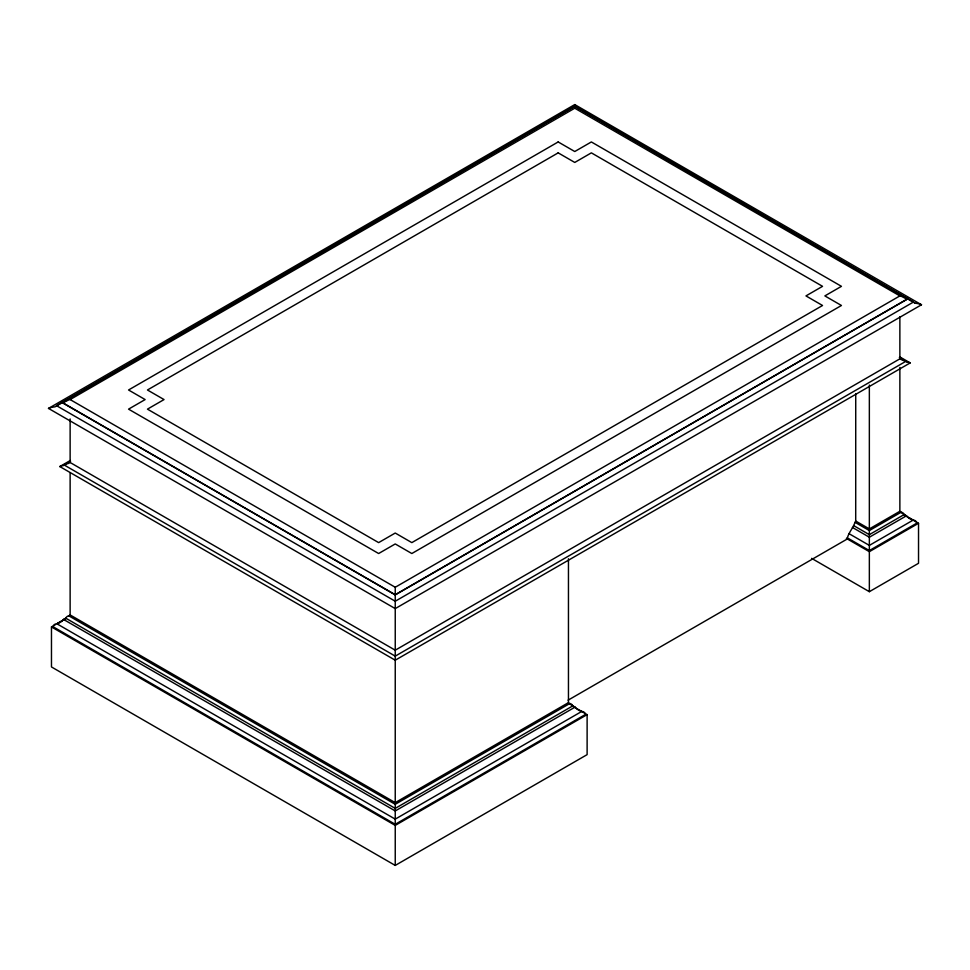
<?xml version="1.0" encoding="UTF-8"?>
<svg xmlns="http://www.w3.org/2000/svg" width="970" height="970" viewBox="0 0 970 970"><rect width="100%" height="100%" fill="white"/><g stroke="black" fill="none" stroke-linecap="round" stroke-linejoin="round"><path stroke-width="1.45" d="M901.239 512.754L906.477 515.785A12.913 10.537 0 0 0 913.158 520.102A3.456 2.825 0 0 1 916.601 523.279L869.35 550.56L847.368 537.877C848.871 532.324 853.2 527.838 855.043 522.309A1.746 1.006 -60 0 0 855.71 521.06L855.734 393.856M70.131 418.931L70.131 462.496L68.312 463.49A3.953 3.237 0 0 1 67.463 463.575L65.111 464.957A2.486 2.037 0 0 1 64.117 464.969L63.123 465.588M906.877 361.931A2.801 2.279 0 0 0 907.908 362.053L910.199 362.901L395.239 660.206L59.8 466.558L62.092 465.709A2.801 2.279 0 0 0 63.123 465.588M48.5 408.418L574.761 104.578L921.5 304.774L395.239 608.602L48.5 408.418A17.399 14.21 0 0 1 54.975 406.854L574.761 106.36L915.025 303.186M908.09 298.627L395.239 594.719L61.91 402.283A7.978 6.511 0 0 0 64.226 402.186L68.955 399.798A4.086 3.346 0 0 1 70.131 399.567L574.761 108.216L899.869 295.911A4.086 3.346 0 0 1 901.045 296.153L905.774 298.542A7.978 6.511 0 0 0 908.09 298.627L395.239 594.901L61.91 402.453L56.49 405.654L395.239 601.23L913.51 302.01L574.761 106.191L61.91 402.453M59.8 466.558L70.301 460.495M70.64 461.199L64.117 464.969L395.239 656.132L905.883 361.313L906.877 361.931M66.13 617.926L63.523 619.43A12.913 10.537 0 0 1 56.842 623.759A3.456 2.825 0 0 0 53.398 626.935L395.239 824.294L585.189 714.623A3.456 2.825 0 0 0 581.733 711.446A12.913 10.537 0 0 1 575.064 707.118L569.863 704.111M65.972 618.484L56.842 623.759L395.239 819.129L581.733 711.446L574.143 707.057M580.739 710.937L587.117 714.623L587.117 754.636L395.239 865.422L51.471 666.948L51.471 626.935L55.387 624.668M57.994 623.164L61.91 620.909M70.131 399.567L395.239 587.262L899.869 295.911M899.869 316.79L899.869 358.839L395.239 650.191L70.131 462.496M568.093 700.17L846.398 539.49L847.368 537.877M568.456 558.781L568.456 702.632L395.239 802.639L70.131 614.944L70.131 472.608M899.869 367.448L899.869 511.287L869.35 528.917L855.734 521.048M569.814 703.505L395.239 804.3L68.773 615.817A3.941 3.213 0 0 0 65.863 618.229A1.952 1.588 0 0 1 63.523 619.43L395.239 810.944L575.064 707.118A1.952 1.588 0 0 1 572.724 705.918A3.941 3.213 0 0 0 569.814 703.505A2.122 1.734 0 0 1 568.456 702.632M852.424 527.45L869.35 537.222L906.477 515.785A1.952 1.588 0 0 1 904.137 514.585A3.941 3.213 0 0 0 901.227 512.16L869.35 530.566L855.043 522.309M572.724 705.918L395.239 808.386L65.863 618.229M904.137 514.585L869.35 534.664L853.6 525.57M51.471 626.935L395.239 825.397L587.117 714.623M846.398 538.423L869.35 551.675L918.529 523.279L918.529 563.291L869.35 591.688L811.611 558.356M899.711 356.851L910.199 362.901M899.348 357.53L905.883 361.313A2.486 2.037 0 0 1 904.889 361.313L902.536 359.918A3.953 3.237 0 0 1 901.688 359.846L899.869 358.839M903.967 514.803L913.158 520.102L869.35 545.395L849.089 533.706M904.088 514.949L906.72 516.464M909.339 517.98L918.529 523.279M869.35 385.066L869.35 550.56M869.35 551.675L869.35 591.688M574.761 104.578L574.761 108.216M395.239 587.262L395.239 824.294M395.239 825.397L395.239 865.422M70.131 614.944A2.122 1.734 0 0 1 68.773 615.817M901.227 512.16A2.122 1.734 0 0 1 899.869 511.287M915.025 303.21A17.399 14.21 0 0 1 921.512 304.75M558.174 141.947L128.549 389.988L145.136 399.567L128.549 409.146L378.639 553.53L395.239 543.952L411.826 553.53L841.451 305.489L824.864 295.911L841.451 286.332L591.361 141.947L574.761 151.526L558.174 141.947M558.174 152.86L147.452 389.988L164.039 399.567L147.452 409.146L378.639 542.618L395.239 533.039L411.826 542.618L822.548 305.489L805.961 295.911L822.548 286.332L591.361 152.86L574.761 162.439L558.174 152.86"/></g></svg>
